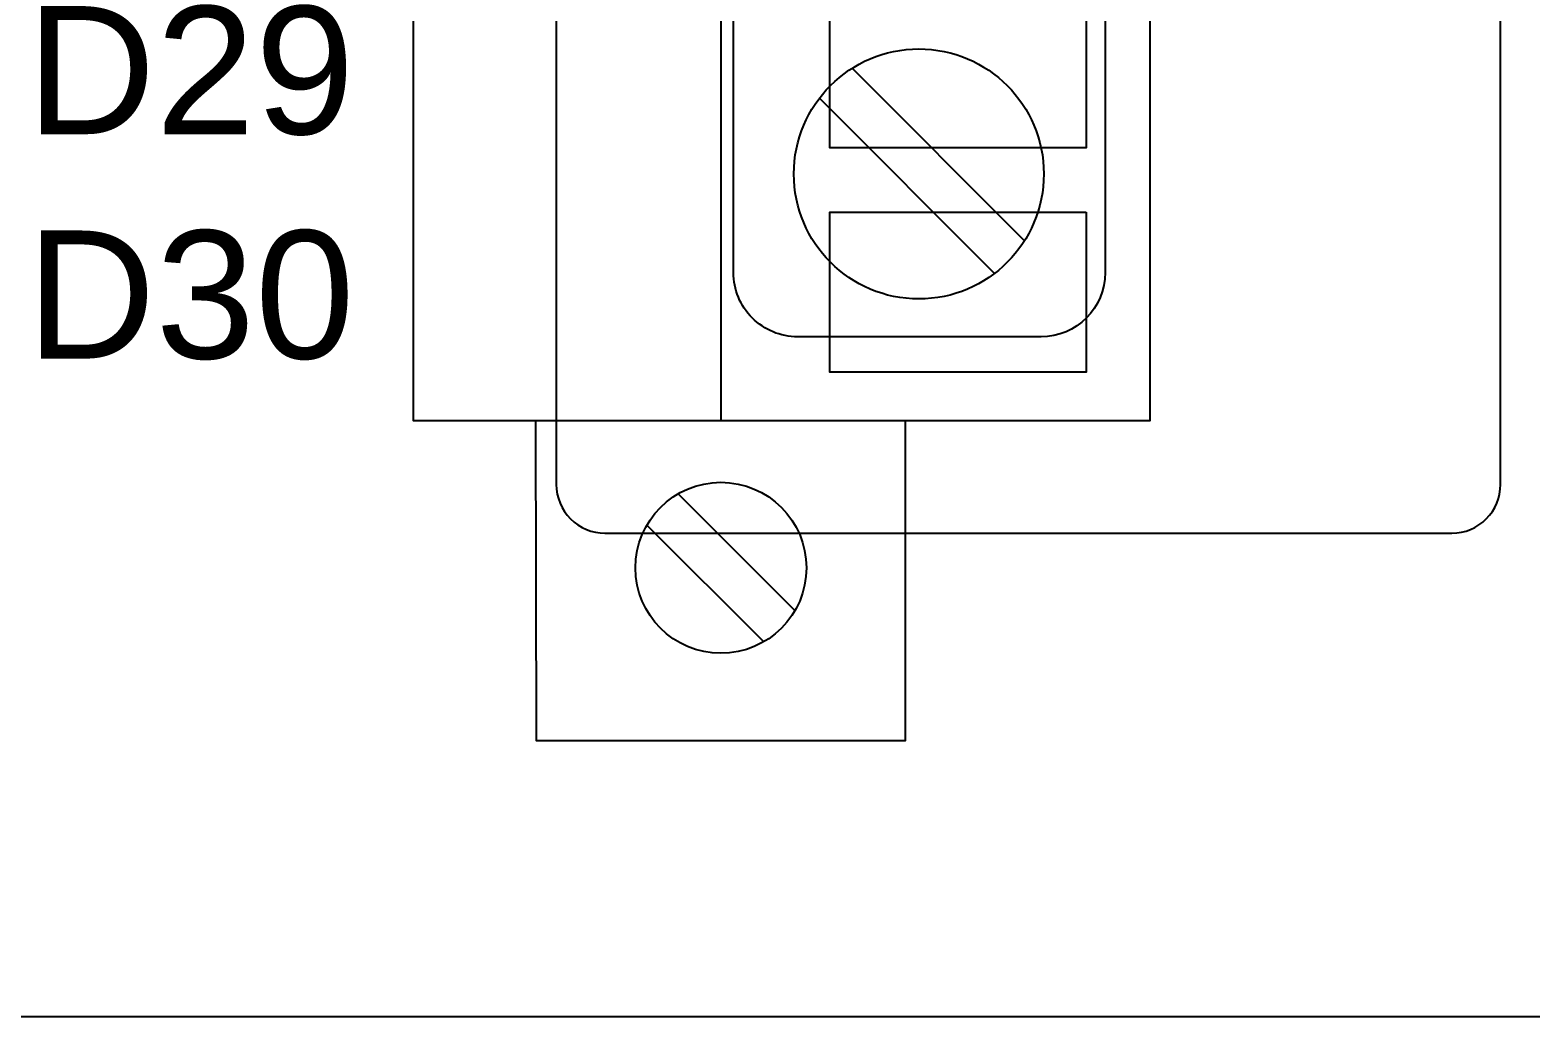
# Model space of a CAD drawing. Extents: x 1 to 23.7, y 0.2 to 17.
# Drawn here: x 18.286 to 19.208, y 1.804 to 2.41 of the extents above; entities that cross this region are included whole.
import ezdxf

# ---------------------------------------------------------------- set-up
doc = ezdxf.new("R2010")
doc.units = 0
doc.header["$MEASUREMENT"] = 0
for name, color, linetype in [('3_01__0-__EMPTY', 7, 'CONTINUOUS'), ('3_02__9X__RTD', 7, 'CONTINUOUS'), ('3_03__91__RTD_TC', 7, 'CONTINUOUS'), ('3_04__1-___4__DI__4__DO__S', 7, 'CONTINUOUS'), ('3_05__B-___4__DI__4__DO__F', 7, 'CONTINUOUS'), ('3_06__C-___4__DI__3__DO', 7, 'CONTINUOUS'), ('3_07__2X___8__DO__STD_FORM', 7, 'CONTINUOUS'), ('3_08__2A___8__DO__STD_FORM', 7, 'CONTINUOUS'), ('3_09__2B___8__DO__STD__6__', 7, 'CONTINUOUS'), ('3_10__2C___8__DO__STD__2__', 7, 'CONTINUOUS'), ('3_11__3-___8__DI', 7, 'CONTINUOUS'), ('3_12__D-___14__DI', 7, 'CONTINUOUS'), ('3_13__5-___8__AI', 7, 'CONTINUOUS'), ('3_14__6-___4__AI__4__AO', 7, 'CONTINUOUS'), ('6_00_____DWG', 7, 'CONTINUOUS')]:
    doc.layers.add(name, color=color, linetype=linetype)
doc.styles.add('ARIAL', font='arial.ttf')

msp = doc.modelspace()

# ---------------------------------------------------------------- linework, layer by layer
at = {"layer": '3_01__0-__EMPTY'}
msp.add_lwpolyline([(18.60968, 3.75374), (18.60968, 2.78851, 0.414214), (18.63957, 2.75863), (18.65468, 2.75863), (18.65468, 2.51863), (18.63957, 2.51863, 0.414214), (18.60968, 2.48874), (18.60968, 2.13101, 0.414973), (18.63957, 2.10113), (19.1598, 2.10113, 0.414973), (19.18968, 2.13101), (19.18968, 2.48874, 0.414214), (19.1598, 2.51863), (19.14468, 2.51863), (19.14468, 2.75863), (19.1598, 2.75863, 0.414214), (19.18968, 2.78851), (19.18968, 3.75374, 0.414214)], format="xyb", dxfattribs=at)
at = {"layer": '3_02__9X__RTD'}
for points in [[(18.52182, 4.257), (18.52182, 2.17039), (18.97457, 2.17039), (18.97457, 4.257)], [(18.9352, 2.43613), (18.9352, 2.33771), (18.77772, 2.33771), (18.77772, 2.43613)], [(18.9352, 2.29834), (18.9352, 2.19991), (18.77772, 2.19991), (18.77772, 2.29834)]]:
    msp.add_lwpolyline(points, close=True, dxfattribs=at)
for points in [[(18.71079, 4.257), (18.71079, 2.17039)], [(18.82398, 2.17039), (18.82398, 1.97354), (18.5976, 1.97354), (18.597, 2.17039)], [(18.75626, 2.05358), (18.68454, 2.1253)], [(18.66533, 2.10609), (18.73705, 2.03437)]]:
    msp.add_lwpolyline(points, dxfattribs=at)
msp.add_circle((18.71079, 2.07983), 0.0525, dxfattribs=at)
at = {"layer": '3_03__91__RTD_TC'}
for points in [[(18.52182, 4.257), (18.52182, 2.17039), (18.97457, 2.17039), (18.97457, 4.257)], [(18.9352, 2.43613), (18.9352, 2.33771), (18.77772, 2.33771), (18.77772, 2.43613)], [(18.9352, 2.29834), (18.9352, 2.19991), (18.77772, 2.19991), (18.77772, 2.29834)]]:
    msp.add_lwpolyline(points, close=True, dxfattribs=at)
for points in [[(18.71079, 4.257), (18.71079, 2.17039)], [(18.82398, 2.17039), (18.82398, 1.97354), (18.5976, 1.97354), (18.597, 2.17039)], [(18.75626, 2.05358), (18.68454, 2.1253)], [(18.66533, 2.10609), (18.73705, 2.03437)]]:
    msp.add_lwpolyline(points, dxfattribs=at)
msp.add_circle((18.71079, 2.07983), 0.0525, dxfattribs=at)
at = {"layer": '3_04__1-___4__DI__4__DO__S'}
msp.add_lwpolyline([(18.94683, 2.42173), (18.94683, 2.2611, -0.414169), (18.90746, 2.22173), (18.75788, 2.22173, -0.414258), (18.71851, 2.2611), (18.71851, 2.42173)], format="xyb", dxfattribs=at)
for points in [[(18.79132, 2.3866), (18.89724, 2.28068)], [(18.77128, 2.36823), (18.87886, 2.26064)]]:
    msp.add_lwpolyline(points, dxfattribs=at)
msp.add_circle((18.83237, 2.32173), 0.07677, dxfattribs=at)
at = {"layer": '3_05__B-___4__DI__4__DO__F'}
msp.add_lwpolyline([(18.94683, 2.42173), (18.94683, 2.2611, -0.414169), (18.90746, 2.22173), (18.75788, 2.22173, -0.414258), (18.71851, 2.2611), (18.71851, 2.42173)], format="xyb", dxfattribs=at)
for points in [[(18.79132, 2.3866), (18.89724, 2.28068)], [(18.77128, 2.36823), (18.87886, 2.26064)]]:
    msp.add_lwpolyline(points, dxfattribs=at)
msp.add_circle((18.83237, 2.32173), 0.07677, dxfattribs=at)
at = {"layer": '3_06__C-___4__DI__3__DO'}
msp.add_lwpolyline([(18.94683, 2.42173), (18.94683, 2.2611, -0.414169), (18.90746, 2.22173), (18.75788, 2.22173, -0.414258), (18.71851, 2.2611), (18.71851, 2.42173)], format="xyb", dxfattribs=at)
for points in [[(18.79132, 2.3866), (18.89724, 2.28068)], [(18.77128, 2.36823), (18.87886, 2.26064)]]:
    msp.add_lwpolyline(points, dxfattribs=at)
msp.add_circle((18.83237, 2.32173), 0.07677, dxfattribs=at)
at = {"layer": '3_07__2X___8__DO__STD_FORM'}
msp.add_lwpolyline([(18.94683, 2.42173), (18.94683, 2.2611, -0.414169), (18.90746, 2.22173), (18.75788, 2.22173, -0.414258), (18.71851, 2.2611), (18.71851, 2.42173)], format="xyb", dxfattribs=at)
for points in [[(18.79132, 2.3866), (18.89724, 2.28068)], [(18.77128, 2.36823), (18.87886, 2.26064)]]:
    msp.add_lwpolyline(points, dxfattribs=at)
msp.add_circle((18.83237, 2.32173), 0.07677, dxfattribs=at)
at = {"layer": '3_08__2A___8__DO__STD_FORM'}
msp.add_lwpolyline([(18.94683, 2.42173), (18.94683, 2.2611, -0.414169), (18.90746, 2.22173), (18.75788, 2.22173, -0.414258), (18.71851, 2.2611), (18.71851, 2.42173)], format="xyb", dxfattribs=at)
for points in [[(18.79132, 2.3866), (18.89724, 2.28068)], [(18.77128, 2.36823), (18.87886, 2.26064)]]:
    msp.add_lwpolyline(points, dxfattribs=at)
msp.add_circle((18.83237, 2.32173), 0.07677, dxfattribs=at)
at = {"layer": '3_09__2B___8__DO__STD__6__'}
msp.add_lwpolyline([(18.94683, 2.42173), (18.94683, 2.2611, -0.414169), (18.90746, 2.22173), (18.75788, 2.22173, -0.414258), (18.71851, 2.2611), (18.71851, 2.42173)], format="xyb", dxfattribs=at)
for points in [[(18.79132, 2.3866), (18.89724, 2.28068)], [(18.77128, 2.36823), (18.87886, 2.26064)]]:
    msp.add_lwpolyline(points, dxfattribs=at)
msp.add_circle((18.83237, 2.32173), 0.07677, dxfattribs=at)
at = {"layer": '3_10__2C___8__DO__STD__2__'}
msp.add_lwpolyline([(18.94683, 2.42173), (18.94683, 2.2611, -0.414169), (18.90746, 2.22173), (18.75788, 2.22173, -0.414258), (18.71851, 2.2611), (18.71851, 2.42173)], format="xyb", dxfattribs=at)
for points in [[(18.79132, 2.3866), (18.89724, 2.28068)], [(18.77128, 2.36823), (18.87886, 2.26064)]]:
    msp.add_lwpolyline(points, dxfattribs=at)
msp.add_circle((18.83237, 2.32173), 0.07677, dxfattribs=at)
at = {"layer": '3_11__3-___8__DI'}
msp.add_lwpolyline([(18.94683, 2.42173), (18.94683, 2.2611, -0.414169), (18.90746, 2.22173), (18.75788, 2.22173, -0.414258), (18.71851, 2.2611), (18.71851, 2.42173)], format="xyb", dxfattribs=at)
for points in [[(18.79132, 2.3866), (18.89724, 2.28068)], [(18.77128, 2.36823), (18.87886, 2.26064)]]:
    msp.add_lwpolyline(points, dxfattribs=at)
msp.add_circle((18.83237, 2.32173), 0.07677, dxfattribs=at)
at = {"layer": '3_12__D-___14__DI'}
msp.add_lwpolyline([(18.94683, 2.42173), (18.94683, 2.2611, -0.414169), (18.90746, 2.22173), (18.75788, 2.22173, -0.414258), (18.71851, 2.2611), (18.71851, 2.42173)], format="xyb", dxfattribs=at)
for points in [[(18.79132, 2.3866), (18.89724, 2.28068)], [(18.77128, 2.36823), (18.87886, 2.26064)]]:
    msp.add_lwpolyline(points, dxfattribs=at)
msp.add_circle((18.83237, 2.32173), 0.07677, dxfattribs=at)
at = {"layer": '3_13__5-___8__AI'}
msp.add_lwpolyline([(18.94683, 2.42173), (18.94683, 2.2611, -0.414169), (18.90746, 2.22173), (18.75788, 2.22173, -0.414258), (18.71851, 2.2611), (18.71851, 2.42173)], format="xyb", dxfattribs=at)
for points in [[(18.79132, 2.3866), (18.89724, 2.28068)], [(18.77128, 2.36823), (18.87886, 2.26064)]]:
    msp.add_lwpolyline(points, dxfattribs=at)
msp.add_circle((18.83237, 2.32173), 0.07677, dxfattribs=at)
at = {"layer": '3_14__6-___4__AI__4__AO'}
msp.add_lwpolyline([(18.94683, 2.42173), (18.94683, 2.2611, -0.414169), (18.90746, 2.22173), (18.75788, 2.22173, -0.414258), (18.71851, 2.2611), (18.71851, 2.42173)], format="xyb", dxfattribs=at)
for points in [[(18.79132, 2.3866), (18.89724, 2.28068)], [(18.77128, 2.36823), (18.87886, 2.26064)]]:
    msp.add_lwpolyline(points, dxfattribs=at)
msp.add_circle((18.83237, 2.32173), 0.07677, dxfattribs=at)
at = {"layer": '6_00_____DWG'}
msp.add_lwpolyline([(23, 6.8335), (23, 2.16814, -0.414214), (22.92126, 2.0894), (22.83268, 2.0894, 0.414214), (22.71457, 1.97129), (22.71457, 1.88271, -0.414213), (22.63583, 1.80397), (16.08071, 1.80397, -0.414213), (16.00197, 1.88271), (16.00197, 1.97129, 0.414213), (15.88386, 2.0894), (15.79528, 2.0894, -0.414213), (15.71654, 2.16814, -0.000001), (15.71654, 6.8335, -0.414214), (15.79528, 6.91224), (15.88386, 6.91224, 0.414214), (16.00197, 7.03035), (16.00197, 7.11893, -0.414214), (16.08071, 7.19767), (22.63583, 7.19767, -0.414213), (22.71457, 7.11893), (22.71457, 7.03035, 0.414213), (22.83268, 6.91224), (22.92126, 6.91224, -0.414213)], format="xyb", close=True, dxfattribs=at)

# ---------------------------------------------------------------- texts
at = {"layer": '3_02__9X__RTD', "style": 'ARIAL'}
for s, p in [('D29', (18.28416, 2.34614)), ('D30', (18.28416, 2.20833))]:
    msp.add_text(s, height=0.078667, dxfattribs=at).set_placement(p)
at = {"layer": '3_03__91__RTD_TC', "style": 'ARIAL'}
for s, p in [('D29', (18.28416, 2.34614)), ('D30', (18.28416, 2.20833))]:
    msp.add_text(s, height=0.078667, dxfattribs=at).set_placement(p)

doc.saveas('drawing.dxf')
